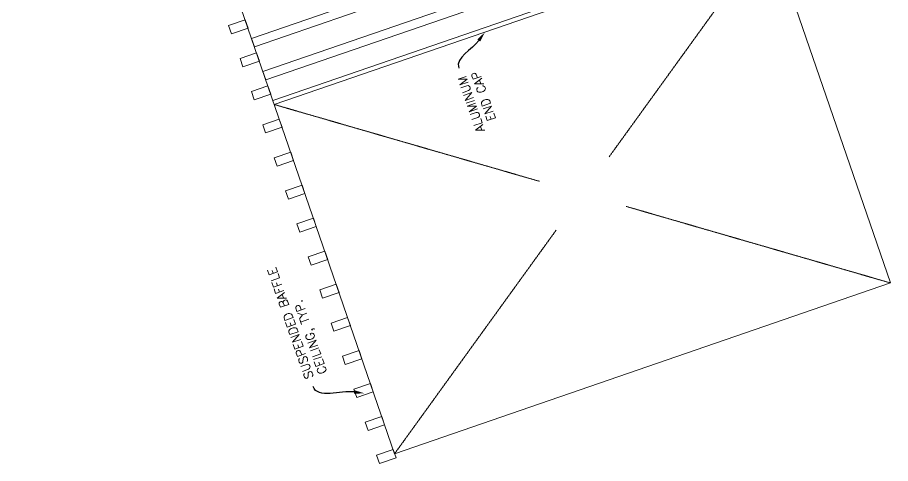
# Model space of a CAD drawing. Extents: x 760773 to 1075934, y 719259 to 1013331.
# Drawn here: x 836262 to 841256, y 823561 to 826113 of the extents above; entities that cross this region are included whole.
import ezdxf
from ezdxf import colors
from ezdxf.entities.mleader import LeaderData, LeaderLine
from ezdxf.math import Vec2, Vec3

# ---------------------------------------------------------------- set-up
doc = ezdxf.new("R2010")
doc.units = 0
doc.header["$MEASUREMENT"] = 0
doc.linetypes.add('CENTERX2', pattern=[4, 2.5, -0.5, 0.5, -0.5])
doc.layers.add('72471 FF-FUR', color=9, linetype='Continuous', lineweight=30)
for name, color, linetype in [('A-TEXT', 7, 'Continuous'), ('EL THICK', 1, 'Continuous'), ('EL THIN', 2, 'Continuous')]:
    doc.layers.add(name, color=color, linetype=linetype)
doc.styles.add('STANDARD1', font='romans')

msp = doc.modelspace()

# ---------------------------------------------------------------- linework, layer by layer
at = {"layer": '72471 FF-FUR', "lineweight": 0}
for points in [[(837580.75121, 826052.05165), (837486.19935, 826019.49484), (837469.92094, 826066.77077), (837564.4728, 826099.32758)], [(837645.86484, 825862.94794), (837551.31298, 825830.39112), (837535.03457, 825877.66705), (837629.58643, 825910.22387)], [(837710.97847, 825673.84422), (837616.42661, 825641.28741), (837600.1482, 825688.56333), (837694.70006, 825721.12015)], [(837776.0921, 825484.74051), (837681.54024, 825452.18369), (837665.26183, 825499.45962), (837759.81369, 825532.01644)], [(837841.20573, 825295.63679), (837746.65387, 825263.07998), (837730.37546, 825310.3559), (837824.92732, 825342.91272)], [(837906.31936, 825106.53308), (837811.7675, 825073.97626), (837795.48909, 825121.25219), (837890.04095, 825153.80901)], [(837971.43299, 824917.42936), (837876.88113, 824884.87255), (837860.60273, 824932.14847), (837955.15458, 824964.70529)], [(838036.54662, 824728.32565), (837941.99476, 824695.76883), (837925.71636, 824743.04476), (838020.26821, 824775.60157)], [(838101.66025, 824539.22193), (838007.10839, 824506.66512), (837990.82999, 824553.94104), (838085.38184, 824586.49786)], [(838166.77388, 824350.11822), (838072.22203, 824317.5614), (838055.94362, 824364.83733), (838150.49548, 824397.39414)], [(838231.88751, 824161.0145), (838137.33566, 824128.45769), (838121.05725, 824175.73361), (838215.60911, 824208.29043)], [(838297.00115, 823971.91079), (838202.44929, 823939.35397), (838186.17088, 823986.6299), (838280.72274, 824019.18671)], [(838362.11478, 823782.80707), (838267.56292, 823750.25025), (838251.28451, 823797.52618), (838345.83637, 823830.083)], [(838427.22841, 823593.70336), (838332.67655, 823561.14654), (838316.39814, 823608.42247), (838410.95, 823640.97928)]]:
    msp.add_lwpolyline(points, close=True, dxfattribs=at)
at = {"layer": 'EL THICK', "lineweight": 0}
for p, q in [((841255.63454, 824594.07607), (839098.75608, 830858.10596)), ((838419.07882, 823617.37161), (836262.20022, 829881.4019)), ((837731.32132, 825614.76441), (840567.87705, 826591.46887)), ((838419.07882, 823617.37161), (841255.63454, 824594.07607))]:
    msp.add_line(p, q, dxfattribs=at)
at = {"layer": 'EL THIN', "lineweight": 0}
msp.add_line((837723.18212, 825638.40237), (840559.73785, 826615.10684), dxfattribs=at)
at = {"layer": 'EL THIN', "linetype": 'CENTERX2', "lineweight": 0}
for p, q in [((839646.45204, 825316.14787), (840567.87705, 826591.46887)), ((837731.32132, 825614.76441), (839247.8354, 825175.56163)), ((839744.3757, 825031.75691), (841255.63453, 824594.07613)), ((838419.0788, 823617.37166), (839343.70797, 824897.12747))]:
    msp.add_line(p, q, dxfattribs=at)
at = {"layer": 'EL THIN', "lineweight": 0}
for points in [[(837617.37243, 825945.6959), (837601.09406, 825992.97185), (840437.64979, 826969.67631), (840453.92819, 826922.40038), (837617.37247, 825945.69592)], [(837682.48606, 825756.59219), (837666.20769, 825803.86813), (840502.76342, 826780.5726), (840519.04182, 826733.29667), (837682.4861, 825756.5922)]]:
    msp.add_lwpolyline(points, dxfattribs=at)

# ---------------------------------------------------------------- leaders
at = {"layer": 'A-TEXT'}
ml = msp.add_multileader_mtext('Standard', dxfattribs=at)
ml.set_content('ALUMINUM \\PEND CAP', color=256, style='STANDARD1')
ml.set_leader_properties()
ml.build(insert=Vec2(0, 0))
ml.multileader.update_dxf_attribs({"leader_type": 2, "dogleg_length": 100, "arrow_head_size": 60})
ctx = ml.context
ctx.base_point, ctx.char_height, ctx.arrow_head_size, ctx.landing_gap_size, ctx.plane_origin, ctx.plane_x_axis, ctx.plane_y_axis = Vec3(838936.79436, 825386.49944), 50, 60, 50, Vec3(837855.47592, 825596.96333), Vec3(-0.3255681545, 0.9455185756), Vec3(-0.9455185756, -0.3255681545)
ctx.text_align_type = 2
notes = []
notes.append((ctx, [(0, (1, 1, 0), (838753.85607, 825917.79083), (0.3255681545, -0.9455185756), 100, [(0, [(838936.25032, 826029.65474)], 0, [])])]))
ctx.mtext.insert, ctx.mtext.text_direction, ctx.mtext.rotation, ctx.mtext.width, ctx.mtext.alignment, ctx.mtext.line_spacing_factor, ctx.mtext.flow_direction = Vec3(838779.05332, 825767.82384), Vec3(-0.3255681545, 0.9455185756), 1.9024088847, 763.4386165, 3, 0.975, 5
ml = msp.add_multileader_mtext('Standard', dxfattribs=at)
ml.set_content('SUSPENDED BAFFLE CEILING, TYP.', color=256, style='STANDARD1')
ml.set_leader_properties()
ml.build(insert=Vec2(0, 0))
ml.multileader.update_dxf_attribs({"leader_type": 2, "dogleg_length": 100, "arrow_head_size": 60})
ctx = ml.context
ctx.base_point, ctx.char_height, ctx.arrow_head_size, ctx.landing_gap_size, ctx.plane_origin, ctx.plane_x_axis, ctx.plane_y_axis = Vec3(837953.48615, 824002.23575), 50, 60, 50, Vec3(836872.16771, 824212.69964), Vec3(-0.3255681545, 0.9455185756), Vec3(-0.9455185756, -0.3255681545)
notes.append((ctx, [(1, (1, 1, 0), (837986.04296, 823907.6839), (-0.3255681545, 0.9455185756), 100, [(0, [(838247.47887, 823962.65536)], 0, [])])]))
ctx.mtext.insert, ctx.mtext.text_direction, ctx.mtext.rotation, ctx.mtext.width, ctx.mtext.line_spacing_factor, ctx.mtext.flow_direction = Vec3(837909.06731, 824039.82215), Vec3(-0.3255681545, 0.9455185756), 1.9024088847, 763.4386165, 0.975, 5
for ctx, leaders in notes:
    for number, flags, end, landing, length, lines in leaders:
        leader = LeaderData()
        leader.index, (leader.has_last_leader_line, leader.has_dogleg_vector, leader.attachment_direction) = number, flags
        leader.last_leader_point, leader.dogleg_vector, leader.dogleg_length = Vec3(end), Vec3(landing), length
        for number, points, colour, breaks in lines:
            line = LeaderLine()
            line.index, line.vertices, line.color, line.breaks = number, Vec3.list(points), colors.encode_raw_color(colour), breaks
            leader.lines.append(line)
        ctx.leaders.append(leader)

doc.saveas('drawing.dxf')
